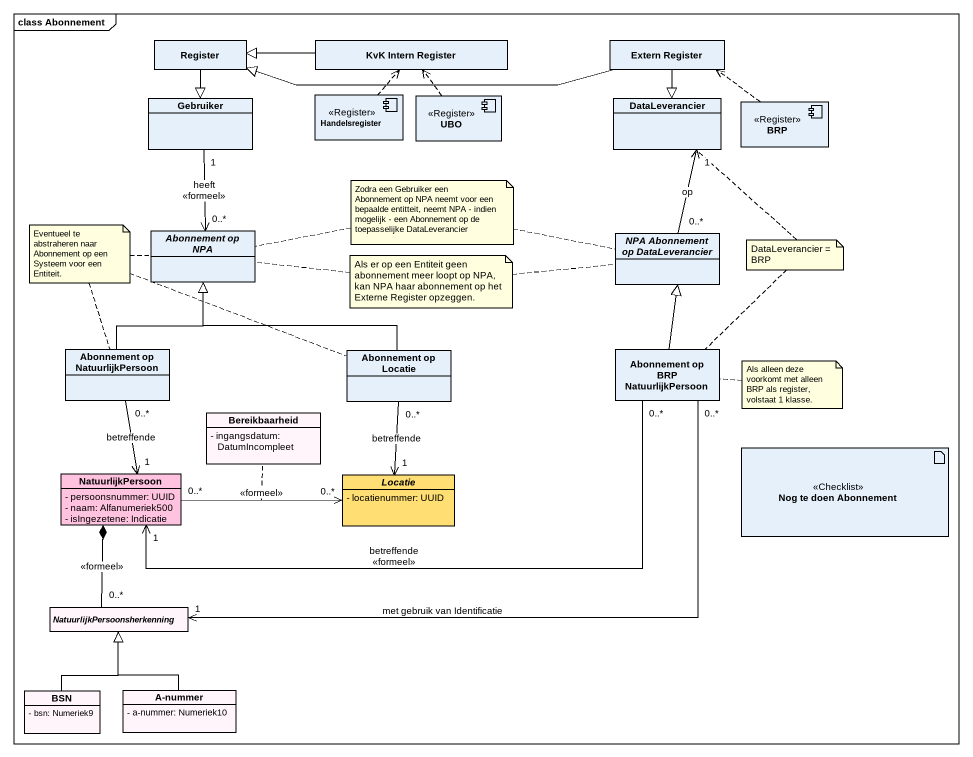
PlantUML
@startuml
mainframe class Abonnement
allowmixing
hide circle
hide empty members
skinparam classAttributeIconSize 0
class Register
class "KvK Intern Register" as KvK_Intern_Register
class "Extern Register" as Extern_Register
class Gebruiker
component Handelsregister <<Register>>
component UBO <<Register>>
class DataLeverancier
component BRP <<Register>>
abstract class "Abonnement op NPA" as Abonnement_op_NPA
abstract class "NPA Abonnement op DataLeverancier" as NPA_Abonnement_op
class "Abonnement op NatuurlijkPersoon" as Abonnement_op
class "Abonnement op Locatie" as Abonnement_op_Locatie
class "Abonnement op BRP NatuurlijkPersoon" as Abonnement_op_BRP
class Bereikbaarheid #FFF5FA {
  - ingangsdatum: DatumIncompleet
}
class NatuurlijkPersoon #FFC3DF {
  - persoonsnummer: UUID
  - naam: Alfanumeriek500
  - isIngezetene: Indicatie
}
abstract class Locatie #FFDE73 {
  - locatienummer: UUID
}
artifact "Nog te doen Abonnement" as Nog_te_doen_Abonnement <<Checklist>>
abstract class NatuurlijkPersoonsherkenning #FFF5FA
class BSN #FFF5FA {
  - bsn: Numeriek9
}
class "A-nummer" as A_nummer #FFF5FA {
  - a-nummer: Numeriek10
}
Register --|> Gebruiker
KvK_Intern_Register -left-|> Register
Extern_Register -left-|> Register
Extern_Register --|> DataLeverancier
Gebruiker "1" --> "0..*" Abonnement_op_NPA : heeft\n<<formeel>>
Handelsregister .up.> KvK_Intern_Register
UBO .up.> KvK_Intern_Register
BRP .left.> Extern_Register
NPA_Abonnement_op "0..*" -up-> "1" DataLeverancier : op
Abonnement_op -up-|> Abonnement_op_NPA
Abonnement_op "0..*" --> "1" NatuurlijkPersoon : betreffende
Abonnement_op_Locatie -up-|> Abonnement_op_NPA
Abonnement_op_Locatie "0..*" --> "1" Locatie : betreffende
Abonnement_op_BRP -up-|> NPA_Abonnement_op
Abonnement_op_BRP "0..*" -left-> "1" NatuurlijkPersoon : betreffende\n<<formeel>>
Abonnement_op_BRP "0..*" -left-> "1" NatuurlijkPersoonsherkenning : met gebruik van Identificatie
NatuurlijkPersoon "0..*" -right-> "0..*" Locatie : <<formeel>>
(NatuurlijkPersoon, Locatie) .. Bereikbaarheid
NatuurlijkPersoonsherkenning "0..*" -up-* NatuurlijkPersoon : <<formeel>>
BSN -up-|> NatuurlijkPersoonsherkenning
A_nummer -up-|> NatuurlijkPersoonsherkenning
note as N1
  Zodra een Gebruiker een Abonnement op NPA neemt voor een bepaalde entitteit, neemt NPA - indien mogelijk - een Abonnement op de toepasselijke DataLeverancier
end note
N1 .. Abonnement_op_NPA
N1 .. NPA_Abonnement_op
note as N2
  Eventueel te abstraheren naar Abonnement op een Systeem voor een Entiteit.
end note
N2 .. Abonnement_op
N2 .. Abonnement_op_NPA
N2 .. Abonnement_op_Locatie
note as N3
  DataLeverancier = BRP
end note
N3 .. DataLeverancier
N3 .. Abonnement_op_BRP
note as N4
  Als er op een Entiteit geen abonnement meer loopt op NPA, kan NPA haar abonnement op het Externe Register opzeggen.
end note
N4 .. Abonnement_op_NPA
N4 .. NPA_Abonnement_op
note right of Abonnement_op_BRP : Als alleen deze voorkomt met alleen BRP als register, volstaat 1 klasse.
@enduml
